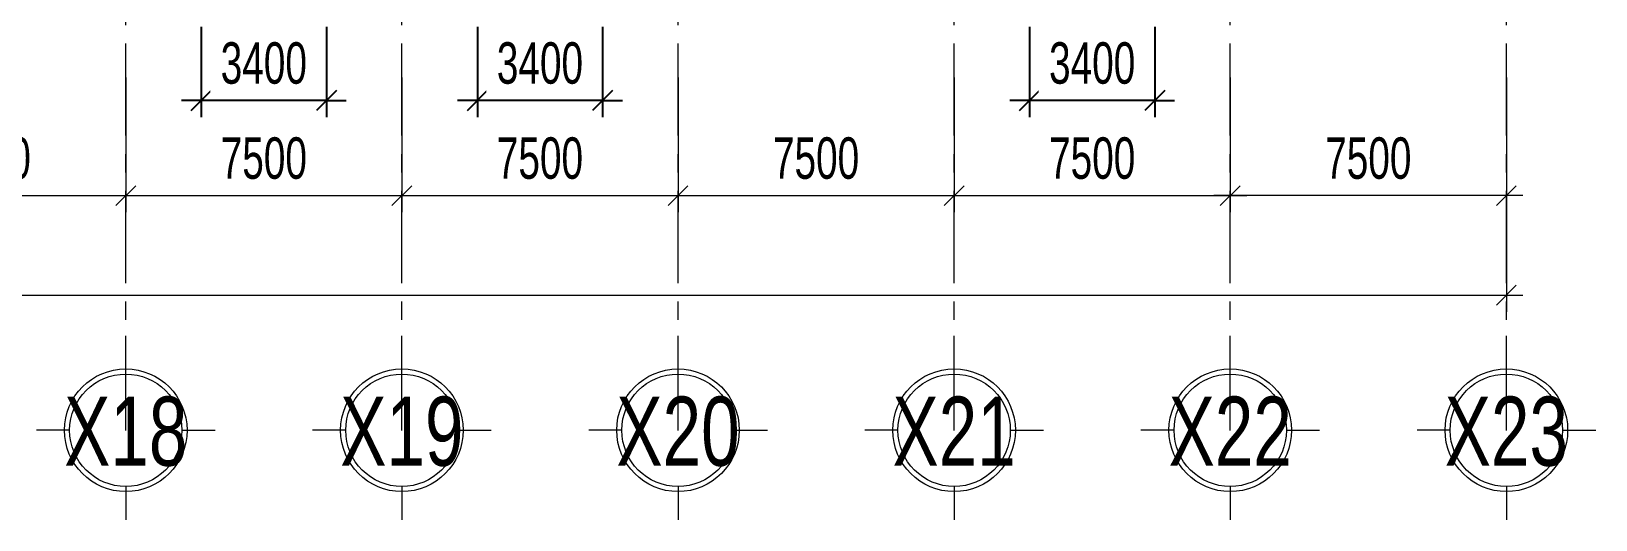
# Model space of a CAD drawing. Header units: inches. Extents: x 541671 to 837720, y 76128 to 1008472.
# Drawn here: x 755842 to 798335, y 241766 to 255020 of the extents above; entities that cross this region are included whole.
import ezdxf
from ezdxf.enums import TextEntityAlignment as Align

# ---------------------------------------------------------------- set-up
doc = ezdxf.new("R2010")
doc.units = ezdxf.units.IN
doc.header["$MEASUREMENT"] = 0
doc.header["$PDMODE"] = 32
doc.header["$PDSIZE"] = -1
doc.linetypes.add('CENTERX2', pattern=[4, 2.5, -0.5, 0.5, -0.5])
doc.linetypes.add('DASHDOT', pattern=[1, 0.5, -0.25, 0, -0.25])
doc.layers.get('0').update_dxf_attribs({"lineweight": 18})
doc.layers.add('DIM', color=1, linetype='Continuous')
for name, color, linetype, lineweight in [('ISO', 153, 'Continuous', 15), ('KICHTHUOC', 4, 'Continuous', 18), ('LC ISO', 153, 'Continuous', 13), ('LC Net truc', 79, 'DASHDOT', 13), ('LC Text1', 3, 'Continuous', 20)]:
    doc.layers.add(name, color=color, linetype=linetype, lineweight=lineweight)
doc.styles.add('LC 1', font='VHAVANB_2.TTF')
doc.styles.add('VNISHX', font='vn_vni.shx', dxfattribs={"width": 0.7})
doc.dimstyles.new('DDC_2', dxfattribs={"dimscale": 10, "dimtxt": 2.5, "dimasz": 1.2, "dimexe": 1, "dimexo": 1, "dimgap": 1, "dimtad": 1, "dimdec": 0, "dimzin": 0, "dimdsep": 46, "dimtxsty": 'VNISHX', "dimblk": 'OBLIQUE', "dimcen": 1, "dimdle": 1, "dimclrd": 8, "dimclre": 8, "dimclrt": 3, "dimaunit": 1, "dimadec": 0, "dimazin": 0, "dimtfac": 1, "dimtdec": 0, "dimtix": 1, "dimtmove": 1, "dimatfit": 3, "dimfxl": 4, "dimtvp": 2.25, "dimtfill": 1, "dimtolj": 1, "dimtzin": 0, "dimarcsym": 0})

# ---------------------------------------------------------------- blocks, each defined once
blk = doc.blocks.new('_Oblique')
at = {"color": 0, "linetype": 'ByBlock', "lineweight": -2}
blk.add_line((-0.5, -0.5), (0.5, 0.5), dxfattribs=at)
blk = doc.blocks.new('*D507')
at = {"layer": 'Defpoints', "color": 0, "ltscale": 10, "transparency": 16777216}
for p in [(37575, -29183), (45075, -29183), (37575, -32838)]:
    blk.add_point(p, dxfattribs=at)
at = {"layer": 'DIM', "color": 8, "linetype": 'Continuous', "lineweight": -2, "ltscale": 10, "transparency": 16777216}
for p, q in [((37575, -29633), (37575, -33288)), ((45075, -29633), (45075, -33288)), ((45525, -32838), (37125, -32838))]:
    blk.add_line(p, q, dxfattribs=at)
at = {"layer": 'DIM', "color": 8, "lineweight": -2, "ltscale": 10, "transparency": 16777216, "xscale": 540, "yscale": 540, "zscale": 540, "rotation": 180}
blk.add_blockref('_Oblique', (37575, -32838), dxfattribs=at)
at = {"layer": 'DIM', "color": 8, "lineweight": -2, "ltscale": 10, "transparency": 16777216, "xscale": 540, "yscale": 540, "zscale": 540}
blk.add_blockref('_Oblique', (45075, -32838), dxfattribs=at)
at = {"layer": 'DIM', "color": 3, "ltscale": 10, "transparency": 16777216, "insert": (41325, -31826), "char_height": 1125, "attachment_point": 5, "style": 'VNISHX', "bg_fill": 3, "box_fill_scale": 1.25, "bg_fill_color": 256, "bg_fill_true_color": 13158600, "bg_fill_transparency": 0}
blk.add_mtext('\\A1;7500', dxfattribs=at)
blk = doc.blocks.new('*D523')
at = {"layer": 'Defpoints', "color": 0, "ltscale": 10, "transparency": 16777216}
for p in [(75, -29183), (7575, -29183), (7575, -32838)]:
    blk.add_point(p, dxfattribs=at)
at = {"layer": 'DIM', "color": 8, "linetype": 'Continuous', "lineweight": -2, "ltscale": 10, "transparency": 16777216}
for p, q in [((75, -29633), (75, -33288)), ((7575, -29633), (7575, -33288)), ((-375, -32838), (8025, -32838))]:
    blk.add_line(p, q, dxfattribs=at)
at = {"layer": 'DIM', "color": 8, "lineweight": -2, "ltscale": 10, "transparency": 16777216, "xscale": 540, "yscale": 540, "zscale": 540, "rotation": 180}
blk.add_blockref('_Oblique', (75, -32838), dxfattribs=at)
at = {"layer": 'DIM', "color": 8, "lineweight": -2, "ltscale": 10, "transparency": 16777216, "xscale": 540, "yscale": 540, "zscale": 540}
blk.add_blockref('_Oblique', (7575, -32838), dxfattribs=at)
at = {"layer": 'DIM', "color": 3, "ltscale": 10, "transparency": 16777216, "insert": (3825, -31826), "char_height": 1125, "attachment_point": 5, "style": 'VNISHX', "bg_fill": 3, "box_fill_scale": 1.25, "bg_fill_color": 256, "bg_fill_true_color": 13158600, "bg_fill_transparency": 0}
blk.add_mtext('\\A1;7500', dxfattribs=at)
blk = doc.blocks.new('*D524')
at = {"layer": 'Defpoints', "color": 0, "ltscale": 10, "transparency": 16777216}
for p in [(7575, -29183), (15075, -29183), (15075, -32838)]:
    blk.add_point(p, dxfattribs=at)
at = {"layer": 'DIM', "color": 8, "linetype": 'Continuous', "lineweight": -2, "ltscale": 10, "transparency": 16777216}
for p, q in [((7575, -29633), (7575, -33288)), ((15075, -29633), (15075, -33288)), ((7125, -32838), (15525, -32838))]:
    blk.add_line(p, q, dxfattribs=at)
at = {"layer": 'DIM', "color": 8, "lineweight": -2, "ltscale": 10, "transparency": 16777216, "xscale": 540, "yscale": 540, "zscale": 540, "rotation": 180}
blk.add_blockref('_Oblique', (7575, -32838), dxfattribs=at)
at = {"layer": 'DIM', "color": 8, "lineweight": -2, "ltscale": 10, "transparency": 16777216, "xscale": 540, "yscale": 540, "zscale": 540}
blk.add_blockref('_Oblique', (15075, -32838), dxfattribs=at)
at = {"layer": 'DIM', "color": 3, "ltscale": 10, "transparency": 16777216, "insert": (11325, -31826), "char_height": 1125, "attachment_point": 5, "style": 'VNISHX', "bg_fill": 3, "box_fill_scale": 1.25, "bg_fill_color": 256, "bg_fill_true_color": 13158600, "bg_fill_transparency": 0}
blk.add_mtext('\\A1;7500', dxfattribs=at)
blk = doc.blocks.new('*D525')
at = {"layer": 'Defpoints', "color": 0, "ltscale": 10, "transparency": 16777216}
for p in [(15075, -29183), (22575, -29183), (22575, -32838)]:
    blk.add_point(p, dxfattribs=at)
at = {"layer": 'DIM', "color": 8, "linetype": 'Continuous', "lineweight": -2, "ltscale": 10, "transparency": 16777216}
for p, q in [((15075, -29633), (15075, -33288)), ((22575, -29633), (22575, -33288)), ((14625, -32838), (23025, -32838))]:
    blk.add_line(p, q, dxfattribs=at)
at = {"layer": 'DIM', "color": 8, "lineweight": -2, "ltscale": 10, "transparency": 16777216, "xscale": 540, "yscale": 540, "zscale": 540, "rotation": 180}
blk.add_blockref('_Oblique', (15075, -32838), dxfattribs=at)
at = {"layer": 'DIM', "color": 8, "lineweight": -2, "ltscale": 10, "transparency": 16777216, "xscale": 540, "yscale": 540, "zscale": 540}
blk.add_blockref('_Oblique', (22575, -32838), dxfattribs=at)
at = {"layer": 'DIM', "color": 3, "ltscale": 10, "transparency": 16777216, "insert": (18825, -31826), "char_height": 1125, "attachment_point": 5, "style": 'VNISHX', "bg_fill": 3, "box_fill_scale": 1.25, "bg_fill_color": 256, "bg_fill_true_color": 13158600, "bg_fill_transparency": 0}
blk.add_mtext('\\A1;7500', dxfattribs=at)
blk = doc.blocks.new('*D526')
at = {"layer": 'Defpoints', "color": 0, "ltscale": 10, "transparency": 16777216}
for p in [(22575, -29183), (30075, -29183), (30075, -32838)]:
    blk.add_point(p, dxfattribs=at)
at = {"layer": 'DIM', "color": 8, "linetype": 'Continuous', "lineweight": -2, "ltscale": 10, "transparency": 16777216}
for p, q in [((22575, -29633), (22575, -33288)), ((30075, -29633), (30075, -33288)), ((22125, -32838), (30525, -32838))]:
    blk.add_line(p, q, dxfattribs=at)
at = {"layer": 'DIM', "color": 8, "lineweight": -2, "ltscale": 10, "transparency": 16777216, "xscale": 540, "yscale": 540, "zscale": 540, "rotation": 180}
blk.add_blockref('_Oblique', (22575, -32838), dxfattribs=at)
at = {"layer": 'DIM', "color": 8, "lineweight": -2, "ltscale": 10, "transparency": 16777216, "xscale": 540, "yscale": 540, "zscale": 540}
blk.add_blockref('_Oblique', (30075, -32838), dxfattribs=at)
at = {"layer": 'DIM', "color": 3, "ltscale": 10, "transparency": 16777216, "insert": (26325, -31826), "char_height": 1125, "attachment_point": 5, "style": 'VNISHX', "bg_fill": 3, "box_fill_scale": 1.25, "bg_fill_color": 256, "bg_fill_true_color": 13158600, "bg_fill_transparency": 0}
blk.add_mtext('\\A1;7500', dxfattribs=at)
blk = doc.blocks.new('*D527')
at = {"layer": 'Defpoints', "color": 0, "ltscale": 10, "transparency": 16777216}
for p in [(30075, -29183), (37575, -29183), (37575, -32838)]:
    blk.add_point(p, dxfattribs=at)
at = {"layer": 'DIM', "color": 8, "linetype": 'Continuous', "lineweight": -2, "ltscale": 10, "transparency": 16777216}
for p, q in [((30075, -29633), (30075, -33288)), ((37575, -29633), (37575, -33288)), ((29625, -32838), (38025, -32838))]:
    blk.add_line(p, q, dxfattribs=at)
at = {"layer": 'DIM', "color": 8, "lineweight": -2, "ltscale": 10, "transparency": 16777216, "xscale": 540, "yscale": 540, "zscale": 540, "rotation": 180}
blk.add_blockref('_Oblique', (30075, -32838), dxfattribs=at)
at = {"layer": 'DIM', "color": 8, "lineweight": -2, "ltscale": 10, "transparency": 16777216, "xscale": 540, "yscale": 540, "zscale": 540}
blk.add_blockref('_Oblique', (37575, -32838), dxfattribs=at)
at = {"layer": 'DIM', "color": 3, "ltscale": 10, "transparency": 16777216, "insert": (33825, -31826), "char_height": 1125, "attachment_point": 5, "style": 'VNISHX', "bg_fill": 3, "box_fill_scale": 1.25, "bg_fill_color": 256, "bg_fill_true_color": 13158600, "bg_fill_transparency": 0}
blk.add_mtext('\\A1;7500', dxfattribs=at)
blk = doc.blocks.new('*D528')
at = {"layer": 'Defpoints', "color": 0, "ltscale": 10, "transparency": 16777216}
for p in [(-119925, -29183), (45075, -29183), (45075, -35538)]:
    blk.add_point(p, dxfattribs=at)
at = {"layer": 'DIM', "color": 8, "linetype": 'Continuous', "lineweight": -2, "ltscale": 10, "transparency": 16777216}
for p, q in [((-119925, -29633), (-119925, -35988)), ((45075, -29633), (45075, -35988)), ((-120375, -35538), (45525, -35538))]:
    blk.add_line(p, q, dxfattribs=at)
at = {"layer": 'DIM', "color": 8, "lineweight": -2, "ltscale": 10, "transparency": 16777216, "xscale": 540, "yscale": 540, "zscale": 540, "rotation": 180}
blk.add_blockref('_Oblique', (-119925, -35538), dxfattribs=at)
at = {"layer": 'DIM', "color": 8, "lineweight": -2, "ltscale": 10, "transparency": 16777216, "xscale": 540, "yscale": 540, "zscale": 540}
blk.add_blockref('_Oblique', (45075, -35538), dxfattribs=at)
at = {"layer": 'DIM', "color": 3, "ltscale": 10, "transparency": 16777216, "insert": (-37425, -34526), "char_height": 1125, "attachment_point": 5, "style": 'VNISHX', "bg_fill": 3, "box_fill_scale": 1.25, "bg_fill_color": 256, "bg_fill_true_color": 13158600, "bg_fill_transparency": 0}
blk.add_mtext('\\A1;165000', dxfattribs=at)
blk = doc.blocks.new('TTRUC')
at = {"layer": 'ISO'}
for p, q in [((0, 6.95), (0, 10.71)), ((-6.37, 0), (-10.13, 0)), ((6.37, 0), (10.13, 0)), ((0, -6.37), (0, -10.13))]:
    blk.add_line(p, q, dxfattribs=at)
blk.add_circle((0, 0), 6.37, dxfattribs=at)
at = {"layer": 'KICHTHUOC'}
blk.add_circle((0, 0), 6.95, dxfattribs=at)
blk = doc.blocks.new('*D479')
at = {"layer": 'Defpoints', "color": 0, "ltscale": 50, "transparency": 16777216}
for p in [(760458, 255588), (763858, 255588), (760458, 253141)]:
    blk.add_point(p, dxfattribs=at)
at = {"layer": 'DIM', "color": 8, "linetype": 'Continuous', "lineweight": -2, "ltscale": 50, "transparency": 16777216}
for p, q in [((760458, 255138), (760458, 252691)), ((763858, 255138), (763858, 252691)), ((760458, 253141), (759918, 253141)), ((763858, 253141), (760458, 253141)), ((763858, 253141), (764398, 253141))]:
    blk.add_line(p, q, dxfattribs=at)
at = {"layer": 'DIM', "color": 8, "lineweight": -2, "ltscale": 50, "transparency": 16777216, "xscale": 540, "yscale": 540, "zscale": 540}
blk.add_blockref('_Oblique', (760458, 253141), dxfattribs=at)
at = {"layer": 'DIM', "color": 8, "lineweight": -2, "ltscale": 50, "transparency": 16777216, "xscale": 540, "yscale": 540, "zscale": 540, "rotation": 180}
blk.add_blockref('_Oblique', (763858, 253141), dxfattribs=at)
at = {"layer": 'DIM', "color": 3, "ltscale": 50, "transparency": 16777216, "insert": (762158, 254153), "char_height": 1125, "attachment_point": 5, "style": 'VNISHX', "bg_fill": 3, "box_fill_scale": 1.25, "bg_fill_color": 256, "bg_fill_true_color": 13158600, "bg_fill_transparency": 0}
blk.add_mtext('\\A1;3400', dxfattribs=at)
blk = doc.blocks.new('*D480')
at = {"layer": 'Defpoints', "color": 0, "ltscale": 50, "transparency": 16777216}
for p in [(767958, 255588), (771358, 255588), (767958, 253141)]:
    blk.add_point(p, dxfattribs=at)
at = {"layer": 'DIM', "color": 8, "linetype": 'Continuous', "lineweight": -2, "ltscale": 50, "transparency": 16777216}
for p, q in [((767958, 255138), (767958, 252691)), ((771358, 255138), (771358, 252691)), ((767958, 253141), (767418, 253141)), ((771358, 253141), (767958, 253141)), ((771358, 253141), (771898, 253141))]:
    blk.add_line(p, q, dxfattribs=at)
at = {"layer": 'DIM', "color": 8, "lineweight": -2, "ltscale": 50, "transparency": 16777216, "xscale": 540, "yscale": 540, "zscale": 540}
blk.add_blockref('_Oblique', (767958, 253141), dxfattribs=at)
at = {"layer": 'DIM', "color": 8, "lineweight": -2, "ltscale": 50, "transparency": 16777216, "xscale": 540, "yscale": 540, "zscale": 540, "rotation": 180}
blk.add_blockref('_Oblique', (771358, 253141), dxfattribs=at)
at = {"layer": 'DIM', "color": 3, "ltscale": 50, "transparency": 16777216, "insert": (769658, 254153), "char_height": 1125, "attachment_point": 5, "style": 'VNISHX', "bg_fill": 3, "box_fill_scale": 1.25, "bg_fill_color": 256, "bg_fill_true_color": 13158600, "bg_fill_transparency": 0}
blk.add_mtext('\\A1;3400', dxfattribs=at)
blk = doc.blocks.new('*D481')
at = {"layer": 'Defpoints', "color": 0, "ltscale": 50, "transparency": 16777216}
for p in [(782958, 255588), (786358, 255588), (782958, 253141)]:
    blk.add_point(p, dxfattribs=at)
at = {"layer": 'DIM', "color": 8, "linetype": 'Continuous', "lineweight": -2, "ltscale": 50, "transparency": 16777216}
for p, q in [((782958, 255138), (782958, 252691)), ((786358, 255138), (786358, 252691)), ((782958, 253141), (782418, 253141)), ((786358, 253141), (782958, 253141)), ((786358, 253141), (786898, 253141))]:
    blk.add_line(p, q, dxfattribs=at)
at = {"layer": 'DIM', "color": 8, "lineweight": -2, "ltscale": 50, "transparency": 16777216, "xscale": 540, "yscale": 540, "zscale": 540}
blk.add_blockref('_Oblique', (782958, 253141), dxfattribs=at)
at = {"layer": 'DIM', "color": 8, "lineweight": -2, "ltscale": 50, "transparency": 16777216, "xscale": 540, "yscale": 540, "zscale": 540, "rotation": 180}
blk.add_blockref('_Oblique', (786358, 253141), dxfattribs=at)
at = {"layer": 'DIM', "color": 3, "ltscale": 50, "transparency": 16777216, "insert": (784658, 254153), "char_height": 1125, "attachment_point": 5, "style": 'VNISHX', "bg_fill": 3, "box_fill_scale": 1.25, "bg_fill_color": 256, "bg_fill_true_color": 13158600, "bg_fill_transparency": 0}
blk.add_mtext('\\A1;3400', dxfattribs=at)
blk = doc.blocks.new('thepmong')
at = {"layer": 'LC Net truc', "linetype": 'CENTERX2', "ltscale": 1000}
for p, q in [((45075, -39210), (45075, 39945.1)), ((7575, -39210), (7575, -27310)), ((15075, -39210), (15075, -27310)), ((22575, -39210), (22575, -27310)), ((30075, -39210), (30075, -27310)), ((37575, -39210), (37575, -27310))]:
    blk.add_line(p, q, dxfattribs=at)
at = {"layer": 'LC ISO', "xscale": 239.5286285934419, "yscale": 239.5286285934419, "zscale": 239.5286285934419}
for p in [(7575, -39205.8), (15075, -39205.8), (22575, -39205.8), (30075, -39205.8), (37575, -39205.8), (45075, -39205.8)]:
    blk.add_blockref('TTRUC', p, dxfattribs=at)
at = {"layer": 'LC Text1', "ltscale": 0.2, "style": 'LC 1', "width": 0.75}
for s, p in [('x18', (7575, -40731.6)), ('x19', (15075, -40731.6)), ('x20', (22575, -40731.6)), ('x21', (30075, -40731.6)), ('x22', (37575, -40731.6)), ('x23', (45075, -40731.6))]:
    blk.add_text(s, height=1875.51, dxfattribs=at).set_placement(p, align=Align.BOTTOM_CENTER)
at = {"layer": 'DIM', "color": 4, "ltscale": 10}
dim = blk.add_linear_dim(base=(7575, -32838.5), p1=(75, -29182.6), p2=(7575, -29182.6), dimstyle='DDC_2', override={"dimscale": 450, "dimfxl": 650, "dimfxlon": 1, "dimarcsym": 2}, dxfattribs=at)
dim.commit()
dim.dimension.update_dxf_attribs({"geometry": '*D523', "text_midpoint": (3825, -31826)})
dim = blk.add_linear_dim(base=(37575, -32838.5), p1=(45075, -29182.6), p2=(37575, -29182.6), angle=180, dimstyle='DDC_2', override={"dimscale": 450, "dimfxl": 650, "dimfxlon": 1, "dimarcsym": 2}, dxfattribs=at)
dim.commit()
dim.dimension.update_dxf_attribs({"geometry": '*D507', "text_midpoint": (41325, -31826)})
dim = blk.add_linear_dim(base=(15075, -32838.5), p1=(7575, -29182.6), p2=(15075, -29182.6), dimstyle='DDC_2', override={"dimscale": 450, "dimfxl": 650, "dimfxlon": 1, "dimarcsym": 2}, dxfattribs=at)
dim.commit()
dim.dimension.update_dxf_attribs({"geometry": '*D524', "text_midpoint": (11325, -31826)})
dim = blk.add_linear_dim(base=(22575, -32838.5), p1=(15075, -29182.6), p2=(22575, -29182.6), dimstyle='DDC_2', override={"dimscale": 450, "dimfxl": 650, "dimfxlon": 1, "dimarcsym": 2}, dxfattribs=at)
dim.commit()
dim.dimension.update_dxf_attribs({"geometry": '*D525', "text_midpoint": (18825, -31826)})
dim = blk.add_linear_dim(base=(30075, -32838.5), p1=(22575, -29182.6), p2=(30075, -29182.6), dimstyle='DDC_2', override={"dimscale": 450, "dimfxl": 650, "dimfxlon": 1, "dimarcsym": 2}, dxfattribs=at)
dim.commit()
dim.dimension.update_dxf_attribs({"geometry": '*D526', "text_midpoint": (26325, -31826)})
dim = blk.add_linear_dim(base=(37575, -32838.5), p1=(30075, -29182.6), p2=(37575, -29182.6), dimstyle='DDC_2', override={"dimscale": 450, "dimfxl": 650, "dimfxlon": 1, "dimarcsym": 2}, dxfattribs=at)
dim.commit()
dim.dimension.update_dxf_attribs({"geometry": '*D527', "text_midpoint": (33825, -31826)})
dim = blk.add_linear_dim(base=(45075, -35538.5), p1=(-119925, -29182.6), p2=(45075, -29182.6), dimstyle='DDC_2', override={"dimscale": 450, "dimfxl": 650, "dimfxlon": 1, "dimarcsym": 2}, dxfattribs=at)
dim.commit()
dim.dimension.update_dxf_attribs({"geometry": '*D528', "text_midpoint": (-37425, -34526)})

msp = doc.modelspace()

# ---------------------------------------------------------------- block references
at = {"layer": 'LC ISO'}
msp.add_blockref('thepmong', (750833.3, 283398.4), dxfattribs=at)

# ---------------------------------------------------------------- next in the draw order: dimensions: what is measured, and where the dimension line sits
at = {"layer": 'DIM', "ltscale": 50}
for base, p1, p2, picture, middle in [((760458.3, 253140.7), (763858.3, 255588.4), (760458.3, 255588.4), '*D479', (762158.3, 254153.2)), ((767958.3, 253140.7), (771358.3, 255588.4), (767958.3, 255588.4), '*D480', (769658.3, 254153.2)), ((782958.3, 253140.7), (786358.3, 255588.4), (782958.3, 255588.4), '*D481', (784658.3, 254153.2))]:
    dim = msp.add_linear_dim(base=base, p1=p1, p2=p2, dimstyle='DDC_2', override={"dimscale": 450, "dimlfac": 1, "dimfxl": 650, "dimfxlon": 1, "dimarcsym": 2}, dxfattribs=at)
    dim.commit()
    dim.dimension.update_dxf_attribs({"geometry": picture, "text_midpoint": middle})

doc.saveas('drawing.dxf')
